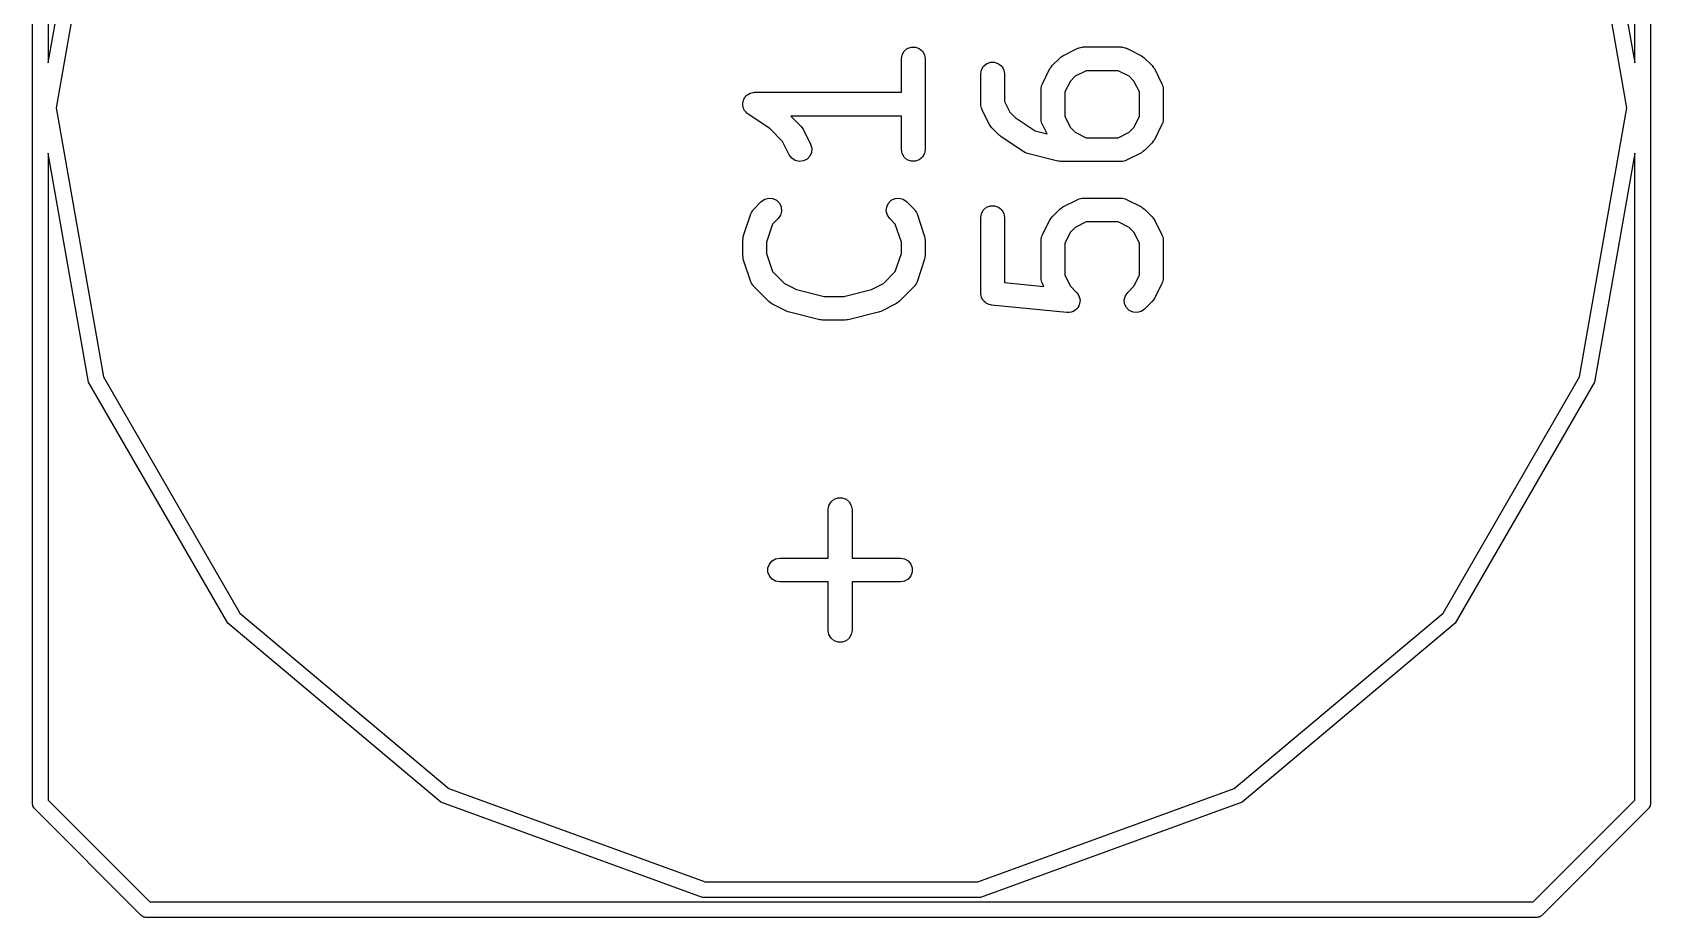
# Model space of a CAD drawing. Extents: x 1 to 57, y -99 to 45.
# Drawn here: x 34.9 to 45.1, y -59.6 to -54.02 of the extents above; entities that cross this region are included whole.
import ezdxf

# ---------------------------------------------------------------- set-up
doc = ezdxf.new("R2010")
doc.units = 0
doc.header["$MEASUREMENT"] = 0
doc.layers.add('BLACK', color=7, linetype='CONTINUOUS')

msp = doc.modelspace()

# ---------------------------------------------------------------- linework, layer by layer
at = {"layer": 'Black'}
for p, q in [((34.9, -58.88), (34.9, -49.45)), ((45.1, -49.45), (45.1, -58.88)), ((35, -49.5), (35, -54.2164)), ((45, -54.2164), (45, -49.5)), ((35, -54.2164), (35.2546, -52.7728)), ((35.3485, -52.807), (35.05, -54.5)), ((44.95, -54.5), (44.6515, -52.807)), ((44.7454, -52.7728), (45, -54.2164)), ((40.3819, -54.1648), (40.3949, -54.1423)), ((40.3949, -54.1423), (40.4149, -54.1255)), ((40.4149, -54.1255), (40.4394, -54.1166)), ((40.4394, -54.1166), (40.4654, -54.1166)), ((40.4654, -54.1166), (40.4899, -54.1255)), ((40.4899, -54.1255), (40.5098, -54.1423)), ((40.5098, -54.1423), (40.5229, -54.1648)), ((41.395, -54.171), (41.4903, -54.1234)), ((41.4903, -54.1234), (41.4944, -54.1222)), ((41.4944, -54.1222), (41.4982, -54.12)), ((41.4982, -54.12), (41.5068, -54.1185)), ((41.5068, -54.1185), (41.5152, -54.116)), ((41.5152, -54.116), (41.5196, -54.1162)), ((41.5196, -54.1162), (41.5238, -54.1155)), ((41.5238, -54.1155), (41.7619, -54.1155)), ((41.7619, -54.1155), (41.7662, -54.1162)), ((41.7662, -54.1162), (41.7705, -54.116)), ((41.7705, -54.116), (41.7789, -54.1185)), ((41.7789, -54.1185), (41.7876, -54.12)), ((41.7876, -54.12), (41.7913, -54.1222)), ((41.7913, -54.1222), (41.7954, -54.1234)), ((41.7954, -54.1234), (41.8907, -54.171)), ((40.3774, -54.1905), (40.3819, -54.1648)), ((40.3774, -54.4012), (40.3774, -54.1905)), ((40.5229, -54.1648), (40.5274, -54.1905)), ((40.5274, -54.1905), (40.5274, -54.7619)), ((40.8774, -54.2857), (40.8819, -54.2601)), ((40.8819, -54.2601), (40.8949, -54.2375)), ((40.8949, -54.2375), (40.9149, -54.2208)), ((40.9149, -54.2208), (40.9394, -54.2119)), ((40.9394, -54.2119), (40.9654, -54.2119)), ((40.9654, -54.2119), (40.9899, -54.2208)), ((40.9899, -54.2208), (41.0098, -54.2375)), ((41.0098, -54.2375), (41.0229, -54.2601)), ((41.0229, -54.2601), (41.0274, -54.2857)), ((41.2663, -54.3474), (41.3139, -54.2522)), ((41.3139, -54.2522), (41.321, -54.2425)), ((41.321, -54.2425), (41.3279, -54.2327)), ((41.3279, -54.2327), (41.3755, -54.1851)), ((41.3755, -54.1851), (41.3854, -54.1782)), ((41.3854, -54.1782), (41.395, -54.171)), ((41.8907, -54.171), (41.9003, -54.1782)), ((41.9003, -54.1782), (41.9102, -54.1851)), ((41.9102, -54.1851), (41.9578, -54.2327)), ((41.9578, -54.2327), (41.9647, -54.2425)), ((41.9647, -54.2425), (41.9718, -54.2522)), ((41.9718, -54.2522), (42.0195, -54.3474)), ((40.8774, -54.4762), (40.8774, -54.2857)), ((41.0274, -54.2857), (41.0274, -54.4585)), ((41.2588, -54.3724), (41.2613, -54.364)), ((41.2613, -54.364), (41.2629, -54.3553)), ((41.2629, -54.3553), (41.265, -54.3516)), ((41.265, -54.3516), (41.2663, -54.3474)), ((41.4426, -54.3301), (41.4083, -54.3987)), ((41.473, -54.2997), (41.4426, -54.3301)), ((41.5415, -54.2655), (41.473, -54.2997)), ((41.7442, -54.2655), (41.5415, -54.2655)), ((41.8127, -54.2997), (41.7442, -54.2655)), ((41.8431, -54.3301), (41.8127, -54.2997)), ((41.8774, -54.3987), (41.8431, -54.3301)), ((42.0195, -54.3474), (42.0207, -54.3516)), ((42.0207, -54.3516), (42.0229, -54.3553)), ((42.0229, -54.3553), (42.0244, -54.364)), ((42.0244, -54.364), (42.0269, -54.3724)), ((39.3775, -54.4714), (39.3785, -54.4673)), ((39.3785, -54.4632), (39.3816, -54.4548)), ((39.3785, -54.4673), (39.3785, -54.4632)), ((39.3816, -54.4548), (39.3837, -54.4461)), ((39.3837, -54.4461), (39.386, -54.4426)), ((39.386, -54.4426), (39.3874, -54.4387)), ((39.3874, -54.4387), (39.3932, -54.4318)), ((39.3932, -54.4318), (39.3981, -54.4244)), ((39.3981, -54.4244), (39.4015, -54.4219)), ((39.4015, -54.4219), (39.4042, -54.4187)), ((39.4042, -54.4187), (39.4119, -54.4143)), ((39.4119, -54.4143), (39.4191, -54.409)), ((39.4191, -54.409), (39.4231, -54.4078)), ((39.4231, -54.4078), (39.4267, -54.4057)), ((39.4267, -54.4057), (39.4355, -54.4042)), ((39.4355, -54.4042), (39.4441, -54.4016)), ((39.4441, -54.4016), (39.4483, -54.4019)), ((39.4483, -54.4019), (39.4524, -54.4012)), ((39.4524, -54.4012), (40.3774, -54.4012)), ((41.0274, -54.4585), (41.0616, -54.527)), ((41.2583, -54.381), (41.2591, -54.3767)), ((41.2583, -54.5714), (41.2583, -54.381)), ((41.2591, -54.3767), (41.2588, -54.3724)), ((41.4083, -54.3987), (41.4083, -54.5537)), ((41.8774, -54.5537), (41.8774, -54.3987)), ((42.0269, -54.3724), (42.0266, -54.3767)), ((42.0266, -54.3767), (42.0274, -54.381)), ((42.0274, -54.381), (42.0274, -54.5714)), ((35.05, -54.5), (35.3485, -56.193)), ((39.3785, -54.4803), (39.3775, -54.4714)), ((39.3785, -54.4892), (39.3785, -54.4803)), ((39.3799, -54.4931), (39.3785, -54.4892)), ((39.3804, -54.4973), (39.3799, -54.4931)), ((39.3844, -54.5053), (39.3804, -54.4973)), ((39.3874, -54.5137), (39.3844, -54.5053)), ((39.3901, -54.5169), (39.3874, -54.5137)), ((39.3919, -54.5206), (39.3901, -54.5169)), ((39.3984, -54.5268), (39.3919, -54.5206)), ((39.4042, -54.5336), (39.3984, -54.5268)), ((39.4078, -54.5357), (39.4042, -54.5336)), ((39.4108, -54.5386), (39.4078, -54.5357)), ((39.5475, -54.6297), (39.4108, -54.5386)), ((40.3774, -54.5512), (39.6811, -54.5512)), ((39.6811, -54.5512), (39.7435, -54.6136)), ((40.3774, -54.7619), (40.3774, -54.5512)), ((40.8781, -54.4804), (40.8774, -54.4762)), ((40.8779, -54.4848), (40.8781, -54.4804)), ((40.8804, -54.4932), (40.8779, -54.4848)), ((40.8819, -54.5018), (40.8804, -54.4932)), ((40.8841, -54.5056), (40.8819, -54.5018)), ((40.8853, -54.5097), (40.8841, -54.5056)), ((40.9329, -54.605), (40.8853, -54.5097)), ((41.0616, -54.527), (41.0954, -54.5608)), ((41.0954, -54.5608), (41.2213, -54.6447)), ((41.4083, -54.5537), (41.4426, -54.6222)), ((41.8431, -54.6222), (41.8774, -54.5537)), ((44.6515, -56.193), (44.95, -54.5)), ((39.6288, -54.7111), (39.5475, -54.6297)), ((39.7435, -54.6136), (39.7504, -54.6235)), ((39.7504, -54.6235), (39.7576, -54.6331)), ((39.7576, -54.6331), (39.8052, -54.7284)), ((40.9401, -54.6146), (40.9329, -54.605)), ((40.947, -54.6245), (40.9401, -54.6146)), ((40.9946, -54.6721), (40.947, -54.6245)), ((41.2213, -54.6447), (41.2954, -54.6632)), ((41.2591, -54.5757), (41.2583, -54.5714)), ((41.2588, -54.58), (41.2591, -54.5757)), ((41.2613, -54.5884), (41.2588, -54.58)), ((41.2629, -54.5971), (41.2613, -54.5884)), ((41.265, -54.6008), (41.2629, -54.5971)), ((41.2663, -54.605), (41.265, -54.6008)), ((41.2954, -54.6632), (41.2663, -54.605)), ((41.4426, -54.6222), (41.473, -54.6526)), ((41.473, -54.6526), (41.5415, -54.6869)), ((41.7442, -54.6869), (41.8127, -54.6526)), ((41.8127, -54.6526), (41.8431, -54.6222)), ((42.0195, -54.605), (41.9718, -54.7002)), ((42.0207, -54.6008), (42.0195, -54.605)), ((42.0229, -54.5971), (42.0207, -54.6008)), ((42.0244, -54.5884), (42.0229, -54.5971)), ((42.0269, -54.58), (42.0244, -54.5884)), ((42.0274, -54.5714), (42.0266, -54.5757)), ((42.0266, -54.5757), (42.0269, -54.58)), ((39.671, -54.7954), (39.6288, -54.7111)), ((39.8052, -54.7284), (39.8126, -54.7533)), ((39.8126, -54.7533), (39.811, -54.7793)), ((40.3819, -54.7876), (40.3774, -54.7619)), ((40.5274, -54.7619), (40.5229, -54.7876)), ((41.0007, -54.6763), (40.9946, -54.6721)), ((41.006, -54.6815), (41.0007, -54.6763)), ((41.1489, -54.7767), (41.006, -54.6815)), ((41.5415, -54.6869), (41.7442, -54.6869)), ((41.9102, -54.7673), (41.9003, -54.7742)), ((41.9578, -54.7197), (41.9102, -54.7673)), ((41.9647, -54.7099), (41.9578, -54.7197)), ((41.9718, -54.7002), (41.9647, -54.7099)), ((35.2546, -56.2272), (35, -54.7836)), ((35, -54.7836), (35, -58.8593)), ((39.6865, -54.8164), (39.671, -54.7954)), ((39.7083, -54.8307), (39.6865, -54.8164)), ((39.7336, -54.8368), (39.7083, -54.8307)), ((39.7595, -54.8338), (39.7336, -54.8368)), ((39.7828, -54.8221), (39.7595, -54.8338)), ((39.8007, -54.8032), (39.7828, -54.8221)), ((39.811, -54.7793), (39.8007, -54.8032)), ((40.3949, -54.8101), (40.3819, -54.7876)), ((40.4149, -54.8269), (40.3949, -54.8101)), ((40.4394, -54.8358), (40.4149, -54.8269)), ((40.4654, -54.8358), (40.4394, -54.8358)), ((40.4899, -54.8269), (40.4654, -54.8358)), ((40.5098, -54.8101), (40.4899, -54.8269)), ((40.5229, -54.7876), (40.5098, -54.8101)), ((41.1606, -54.7818), (41.1489, -54.7767)), ((41.1723, -54.787), (41.1606, -54.7818)), ((41.3628, -54.8347), (41.1723, -54.787)), ((41.3719, -54.8353), (41.3628, -54.8347)), ((41.381, -54.8369), (41.3719, -54.8353)), ((41.7619, -54.8369), (41.381, -54.8369)), ((41.7662, -54.8362), (41.7619, -54.8369)), ((41.7705, -54.8364), (41.7662, -54.8362)), ((41.7789, -54.8339), (41.7705, -54.8364)), ((41.7876, -54.8324), (41.7789, -54.8339)), ((41.7913, -54.8302), (41.7876, -54.8324)), ((41.7954, -54.829), (41.7913, -54.8302)), ((41.8907, -54.7814), (41.7954, -54.829)), ((41.9003, -54.7742), (41.8907, -54.7814)), ((45, -54.7836), (44.7454, -56.2272)), ((45, -58.8593), (45, -54.7836)), ((39.4946, -55.0898), (39.5159, -55.0749)), ((39.5159, -55.0749), (39.5411, -55.0681)), ((39.5411, -55.0681), (39.567, -55.0704)), ((39.567, -55.0704), (39.5906, -55.0814)), ((40.3141, -55.0814), (40.3377, -55.0704)), ((40.3377, -55.0704), (40.3637, -55.0681)), ((40.3637, -55.0681), (40.3888, -55.0749)), ((40.3888, -55.0749), (40.4102, -55.0898)), ((41.395, -55.1234), (41.4903, -55.0758)), ((41.4903, -55.0758), (41.4944, -55.0745)), ((41.4944, -55.0745), (41.4982, -55.0724)), ((41.4982, -55.0724), (41.5068, -55.0709)), ((41.5068, -55.0709), (41.5152, -55.0683)), ((41.5152, -55.0683), (41.5196, -55.0686)), ((41.5196, -55.0686), (41.5238, -55.0679)), ((41.5238, -55.0679), (41.7619, -55.0679)), ((41.7619, -55.0679), (41.7662, -55.0686)), ((41.7662, -55.0686), (41.7705, -55.0683)), ((41.7705, -55.0683), (41.7789, -55.0709)), ((41.7789, -55.0709), (41.7876, -55.0724)), ((41.7876, -55.0724), (41.7913, -55.0745)), ((41.7913, -55.0745), (41.7954, -55.0758)), ((41.7954, -55.0758), (41.8907, -55.1234)), ((39.3812, -55.3096), (39.4288, -55.1668)), ((39.4288, -55.1668), (39.4309, -55.163)), ((39.4309, -55.163), (39.432, -55.1588)), ((39.432, -55.1588), (39.4371, -55.1516)), ((39.4371, -55.1516), (39.4413, -55.1439)), ((39.4413, -55.1439), (39.4445, -55.141)), ((39.4445, -55.141), (39.447, -55.1374)), ((39.447, -55.1374), (39.4946, -55.0898)), ((39.5906, -55.0814), (39.6091, -55.0998)), ((39.6156, -55.1746), (39.6007, -55.1959)), ((39.6091, -55.0998), (39.6201, -55.1234)), ((39.6223, -55.1494), (39.6156, -55.1746)), ((39.6201, -55.1234), (39.6223, -55.1494)), ((40.2824, -55.1494), (40.2847, -55.1234)), ((40.2892, -55.1746), (40.2824, -55.1494)), ((40.2847, -55.1234), (40.2957, -55.0998)), ((40.3041, -55.1959), (40.2892, -55.1746)), ((40.2957, -55.0998), (40.3141, -55.0814)), ((40.4102, -55.0898), (40.4578, -55.1374)), ((40.4578, -55.1374), (40.4603, -55.141)), ((40.4603, -55.141), (40.4635, -55.1439)), ((40.4635, -55.1439), (40.4677, -55.1516)), ((40.4677, -55.1516), (40.4727, -55.1588)), ((40.4727, -55.1588), (40.4739, -55.163)), ((40.4739, -55.163), (40.4759, -55.1668)), ((40.4759, -55.1668), (40.5235, -55.3096)), ((40.8774, -55.1905), (40.8819, -55.1648)), ((40.8819, -55.1648), (40.8949, -55.1423)), ((40.8949, -55.1423), (40.9149, -55.1255)), ((40.9149, -55.1255), (40.9394, -55.1166)), ((40.9394, -55.1166), (40.9654, -55.1166)), ((40.9654, -55.1166), (40.9899, -55.1255)), ((40.9899, -55.1255), (41.0098, -55.1423)), ((41.0098, -55.1423), (41.0229, -55.1648)), ((41.0229, -55.1648), (41.0274, -55.1905)), ((41.3279, -55.1851), (41.3755, -55.1374)), ((41.3755, -55.1374), (41.3854, -55.1306)), ((41.3854, -55.1306), (41.395, -55.1234)), ((41.8907, -55.1234), (41.9003, -55.1306)), ((41.9003, -55.1306), (41.9102, -55.1374)), ((41.9102, -55.1374), (41.9578, -55.1851)), ((39.5656, -55.231), (39.5274, -55.3455)), ((39.6007, -55.1959), (39.5656, -55.231)), ((40.3392, -55.231), (40.3041, -55.1959)), ((40.3774, -55.3455), (40.3392, -55.231)), ((40.8774, -55.6667), (40.8774, -55.1905)), ((41.0274, -55.1905), (41.0274, -55.5988)), ((41.2663, -55.2998), (41.3139, -55.2046)), ((41.3139, -55.2046), (41.321, -55.1949)), ((41.321, -55.1949), (41.3279, -55.1851)), ((41.4426, -55.2825), (41.4083, -55.351)), ((41.473, -55.2521), (41.4426, -55.2825)), ((41.5415, -55.2179), (41.473, -55.2521)), ((41.7442, -55.2179), (41.5415, -55.2179)), ((41.8127, -55.2521), (41.7442, -55.2179)), ((41.8431, -55.2825), (41.8127, -55.2521)), ((41.8774, -55.351), (41.8431, -55.2825)), ((41.9578, -55.1851), (41.9647, -55.1949)), ((41.9647, -55.1949), (41.9718, -55.2046)), ((41.9718, -55.2046), (42.0195, -55.2998)), ((39.3774, -55.3333), (39.3795, -55.3215)), ((39.3774, -55.4286), (39.3774, -55.3333)), ((39.3795, -55.3215), (39.3812, -55.3096)), ((39.5274, -55.3455), (39.5274, -55.4164)), ((40.3774, -55.4164), (40.3774, -55.3455)), ((40.5235, -55.3096), (40.5253, -55.3215)), ((40.5253, -55.3215), (40.5274, -55.3333)), ((40.5274, -55.3333), (40.5274, -55.4286)), ((41.2583, -55.3333), (41.2591, -55.3291)), ((41.2583, -55.5714), (41.2583, -55.3333)), ((41.2588, -55.3248), (41.2613, -55.3163)), ((41.2591, -55.3291), (41.2588, -55.3248)), ((41.2613, -55.3163), (41.2629, -55.3077)), ((41.2629, -55.3077), (41.265, -55.3039)), ((41.265, -55.3039), (41.2663, -55.2998)), ((41.4083, -55.351), (41.4083, -55.5537)), ((41.8774, -55.5537), (41.8774, -55.351)), ((42.0195, -55.2998), (42.0207, -55.3039)), ((42.0207, -55.3039), (42.0229, -55.3077)), ((42.0229, -55.3077), (42.0244, -55.3163)), ((42.0244, -55.3163), (42.0269, -55.3248)), ((42.0269, -55.3248), (42.0266, -55.3291)), ((42.0266, -55.3291), (42.0274, -55.3333)), ((42.0274, -55.3333), (42.0274, -55.5714)), ((39.3795, -55.4404), (39.3774, -55.4286)), ((39.3812, -55.4523), (39.3795, -55.4404)), ((39.4288, -55.5951), (39.3812, -55.4523)), ((39.5274, -55.4164), (39.5656, -55.5309)), ((40.3392, -55.5309), (40.3774, -55.4164)), ((40.5235, -55.4523), (40.4759, -55.5951)), ((40.5253, -55.4404), (40.5235, -55.4523)), ((40.5274, -55.4286), (40.5253, -55.4404)), ((39.5656, -55.5309), (39.6397, -55.605)), ((40.2651, -55.605), (40.3392, -55.5309)), ((41.2591, -55.5757), (41.2583, -55.5714)), ((41.2588, -55.58), (41.2591, -55.5757)), ((41.2613, -55.5884), (41.2588, -55.58)), ((41.2629, -55.5971), (41.2613, -55.5884)), ((41.4083, -55.5537), (41.4426, -55.6222)), ((41.8431, -55.6222), (41.8774, -55.5537)), ((42.0244, -55.5884), (42.0229, -55.5971)), ((42.0269, -55.58), (42.0244, -55.5884)), ((42.0274, -55.5714), (42.0266, -55.5757)), ((42.0266, -55.5757), (42.0269, -55.58)), ((39.4309, -55.5989), (39.4288, -55.5951)), ((39.432, -55.6031), (39.4309, -55.5989)), ((39.4371, -55.6103), (39.432, -55.6031)), ((39.4413, -55.6181), (39.4371, -55.6103)), ((39.4445, -55.6209), (39.4413, -55.6181)), ((39.447, -55.6245), (39.4445, -55.6209)), ((39.5422, -55.7197), (39.447, -55.6245)), ((39.6397, -55.605), (39.7167, -55.6435)), ((39.7167, -55.6435), (39.8902, -55.6869)), ((39.8902, -55.6869), (40.0146, -55.6869)), ((40.0146, -55.6869), (40.1881, -55.6435)), ((40.1881, -55.6435), (40.2651, -55.605)), ((40.4578, -55.6245), (40.3626, -55.7197)), ((40.4603, -55.6209), (40.4578, -55.6245)), ((40.4635, -55.6181), (40.4603, -55.6209)), ((40.4677, -55.6103), (40.4635, -55.6181)), ((40.4727, -55.6031), (40.4677, -55.6103)), ((40.4739, -55.5989), (40.4727, -55.6031)), ((40.4759, -55.5951), (40.4739, -55.5989)), ((40.8779, -55.6695), (40.8774, -55.6667)), ((40.8776, -55.6723), (40.8779, -55.6695)), ((40.8801, -55.6822), (40.8776, -55.6723)), ((40.8819, -55.6923), (40.8801, -55.6822)), ((41.0274, -55.5988), (41.2756, -55.6236)), ((41.265, -55.6008), (41.2629, -55.5971)), ((41.2663, -55.605), (41.265, -55.6008)), ((41.2756, -55.6236), (41.2663, -55.605)), ((41.4426, -55.6222), (41.4816, -55.6613)), ((41.4816, -55.6613), (41.4819, -55.6616)), ((41.4819, -55.6616), (41.4823, -55.6619)), ((41.4823, -55.6619), (41.4893, -55.6723)), ((41.4893, -55.6723), (41.4965, -55.6826)), ((41.4965, -55.6826), (41.4967, -55.683)), ((41.4967, -55.683), (41.4969, -55.6834)), ((41.4969, -55.6834), (41.5, -55.6956)), ((41.7824, -55.7077), (41.7892, -55.6826)), ((41.7892, -55.6826), (41.8041, -55.6613)), ((41.8041, -55.6613), (41.8431, -55.6222)), ((42.0195, -55.605), (41.9718, -55.7002)), ((42.0207, -55.6008), (42.0195, -55.605)), ((42.0229, -55.5971), (42.0207, -55.6008)), ((39.5521, -55.7266), (39.5422, -55.7197)), ((39.5617, -55.7337), (39.5521, -55.7266)), ((39.6569, -55.7814), (39.5617, -55.7337)), ((39.6648, -55.7837), (39.6569, -55.7814)), ((39.6723, -55.787), (39.6648, -55.7837)), ((39.8628, -55.8347), (39.6723, -55.787)), ((40.2325, -55.787), (40.042, -55.8347)), ((40.24, -55.7837), (40.2325, -55.787)), ((40.2478, -55.7814), (40.24, -55.7837)), ((40.3431, -55.7337), (40.2478, -55.7814)), ((40.3527, -55.7266), (40.3431, -55.7337)), ((40.3626, -55.7197), (40.3527, -55.7266)), ((40.8833, -55.6948), (40.8819, -55.6923)), ((40.884, -55.6975), (40.8833, -55.6948)), ((40.8898, -55.706), (40.884, -55.6975)), ((40.8949, -55.7149), (40.8898, -55.706)), ((40.8971, -55.7167), (40.8949, -55.7149)), ((40.8987, -55.719), (40.8971, -55.7167)), ((40.907, -55.725), (40.8987, -55.719)), ((40.9149, -55.7316), (40.907, -55.725)), ((40.9175, -55.7326), (40.9149, -55.7316)), ((40.9198, -55.7342), (40.9175, -55.7326)), ((40.9297, -55.737), (40.9198, -55.7342)), ((40.9394, -55.7405), (40.9297, -55.737)), ((40.9422, -55.7405), (40.9394, -55.7405)), ((40.9449, -55.7413), (40.9422, -55.7405)), ((41.4211, -55.7889), (40.9449, -55.7413)), ((41.4216, -55.7889), (41.4211, -55.7889)), ((41.422, -55.789), (41.4216, -55.7889)), ((41.4345, -55.7879), (41.422, -55.789)), ((41.4471, -55.787), (41.4345, -55.7879)), ((41.4475, -55.7868), (41.4471, -55.787)), ((41.448, -55.7867), (41.4475, -55.7868)), ((41.4594, -55.7814), (41.448, -55.7867)), ((41.4708, -55.7763), (41.4594, -55.7814)), ((41.4712, -55.7759), (41.4708, -55.7763)), ((41.4716, -55.7757), (41.4712, -55.7759)), ((41.4805, -55.7668), (41.4716, -55.7757)), ((41.4895, -55.7581), (41.4805, -55.7668)), ((41.4897, -55.7576), (41.4895, -55.7581)), ((41.49, -55.7573), (41.4897, -55.7576)), ((41.4953, -55.7459), (41.49, -55.7573)), ((41.5008, -55.7346), (41.4953, -55.7459)), ((41.5, -55.6956), (41.5033, -55.7077)), ((41.501, -55.7337), (41.5008, -55.7341)), ((41.5008, -55.7341), (41.5008, -55.7346)), ((41.5021, -55.7212), (41.501, -55.7337)), ((41.5034, -55.7087), (41.5021, -55.7212)), ((41.5033, -55.7077), (41.5032, -55.7082)), ((41.5032, -55.7082), (41.5034, -55.7087)), ((41.7847, -55.7337), (41.7824, -55.7077)), ((41.7957, -55.7573), (41.7847, -55.7337)), ((41.8141, -55.7757), (41.7957, -55.7573)), ((41.8377, -55.7867), (41.8141, -55.7757)), ((41.8637, -55.789), (41.8377, -55.7867)), ((41.8888, -55.7823), (41.8637, -55.789)), ((41.9102, -55.7673), (41.8888, -55.7823)), ((41.9578, -55.7197), (41.9102, -55.7673)), ((41.9647, -55.7099), (41.9578, -55.7197)), ((41.9718, -55.7002), (41.9647, -55.7099)), ((39.8719, -55.8353), (39.8628, -55.8347)), ((39.881, -55.8369), (39.8719, -55.8353)), ((40.0238, -55.8369), (39.881, -55.8369)), ((40.0328, -55.8353), (40.0238, -55.8369)), ((40.042, -55.8347), (40.0328, -55.8353)), ((35.3485, -56.193), (36.2081, -57.6818)), ((43.7919, -57.6818), (44.6515, -56.193)), ((36.1315, -57.7461), (35.2546, -56.2272)), ((44.7454, -56.2272), (43.8685, -57.7461)), ((39.9164, -57.029), (39.921, -57.0034)), ((39.921, -57.0034), (39.934, -56.9808)), ((39.934, -56.9808), (39.9539, -56.9641)), ((39.9539, -56.9641), (39.9784, -56.9552)), ((39.9784, -56.9552), (40.0045, -56.9552)), ((40.0045, -56.9552), (40.0289, -56.9641)), ((40.0289, -56.9641), (40.0489, -56.9808)), ((40.0489, -56.9808), (40.0619, -57.0034)), ((40.0619, -57.0034), (40.0664, -57.029)), ((39.9164, -57.335), (39.9164, -57.029)), ((40.0664, -57.029), (40.0664, -57.335)), ((39.5366, -57.397), (39.5455, -57.3725)), ((39.5366, -57.423), (39.5366, -57.397)), ((39.5455, -57.4475), (39.5366, -57.423)), ((39.5455, -57.3725), (39.5623, -57.3525)), ((39.5623, -57.3525), (39.5848, -57.3395)), ((39.5848, -57.3395), (39.6105, -57.335)), ((39.6105, -57.335), (39.9164, -57.335)), ((40.0664, -57.335), (40.3724, -57.335)), ((40.3724, -57.335), (40.398, -57.3395)), ((40.398, -57.3395), (40.4206, -57.3525)), ((40.4206, -57.3525), (40.4373, -57.3725)), ((40.4373, -57.3725), (40.4462, -57.397)), ((40.4462, -57.423), (40.4373, -57.4475)), ((40.4462, -57.397), (40.4462, -57.423)), ((39.5623, -57.4675), (39.5455, -57.4475)), ((39.5848, -57.4805), (39.5623, -57.4675)), ((39.6105, -57.485), (39.5848, -57.4805)), ((39.9164, -57.485), (39.6105, -57.485)), ((39.9164, -57.791), (39.9164, -57.485)), ((40.3724, -57.485), (40.0664, -57.485)), ((40.0664, -57.485), (40.0664, -57.791)), ((40.398, -57.4805), (40.3724, -57.485)), ((40.4206, -57.4675), (40.398, -57.4805)), ((40.4373, -57.4475), (40.4206, -57.4675)), ((36.2081, -57.6818), (37.525, -58.7868)), ((42.475, -58.7868), (43.7919, -57.6818)), ((37.475, -58.8734), (36.1315, -57.7461)), ((39.921, -57.8166), (39.9164, -57.791)), ((39.934, -57.8392), (39.921, -57.8166)), ((40.0619, -57.8166), (40.0489, -57.8392)), ((40.0664, -57.791), (40.0619, -57.8166)), ((43.8685, -57.7461), (42.525, -58.8734)), ((39.9539, -57.8559), (39.934, -57.8392)), ((39.9784, -57.8648), (39.9539, -57.8559)), ((40.0045, -57.8648), (39.9784, -57.8648)), ((40.0289, -57.8559), (40.0045, -57.8648)), ((40.0489, -57.8392), (40.0289, -57.8559)), ((37.525, -58.7868), (39.1404, -59.3748)), ((40.8596, -59.3748), (42.475, -58.7868)), ((34.9004, -58.8822), (34.9, -58.88)), ((34.9002, -58.8844), (34.9004, -58.8822)), ((34.9019, -58.8907), (34.9002, -58.8844)), ((34.903, -58.8971), (34.9019, -58.8907)), ((34.9041, -58.899), (34.903, -58.8971)), ((34.9047, -58.9011), (34.9041, -58.899)), ((34.9084, -58.9065), (34.9047, -58.9011)), ((34.9117, -58.9121), (34.9084, -58.9065)), ((34.9134, -58.9136), (34.9117, -58.9121)), ((34.9146, -58.9154), (34.9134, -58.9136)), ((35.5846, -59.5854), (34.9146, -58.9154)), ((35, -58.8593), (35.6407, -59.5)), ((39.1231, -59.4733), (37.475, -58.8734)), ((42.525, -58.8734), (40.8769, -59.4733)), ((44.3593, -59.5), (45, -58.8593)), ((45.0854, -58.9154), (44.4154, -59.5854)), ((45.0866, -58.9136), (45.0854, -58.9154)), ((45.0883, -58.9121), (45.0866, -58.9136)), ((45.0916, -58.9065), (45.0883, -58.9121)), ((45.0953, -58.9011), (45.0916, -58.9065)), ((45.0959, -58.899), (45.0953, -58.9011)), ((45.097, -58.8971), (45.0959, -58.899)), ((45.0981, -58.8907), (45.097, -58.8971)), ((45.0998, -58.8844), (45.0981, -58.8907)), ((45.1, -58.88), (45.0996, -58.8822)), ((45.0996, -58.8822), (45.0998, -58.8844)), ((39.1404, -59.3748), (40.8596, -59.3748)), ((35.6407, -59.5), (44.3593, -59.5)), ((40.8769, -59.4733), (39.1231, -59.4733)), ((35.5864, -59.5866), (35.5846, -59.5854)), ((35.5879, -59.5883), (35.5864, -59.5866)), ((35.5935, -59.5916), (35.5879, -59.5883)), ((35.5989, -59.5953), (35.5935, -59.5916)), ((35.601, -59.5959), (35.5989, -59.5953)), ((35.6029, -59.597), (35.601, -59.5959)), ((35.6093, -59.5981), (35.6029, -59.597)), ((35.6156, -59.5998), (35.6093, -59.5981)), ((35.6178, -59.5996), (35.6156, -59.5998)), ((35.62, -59.6), (35.6178, -59.5996)), ((44.38, -59.6), (35.62, -59.6)), ((44.3822, -59.5996), (44.38, -59.6)), ((44.3844, -59.5998), (44.3822, -59.5996)), ((44.3907, -59.5981), (44.3844, -59.5998)), ((44.3971, -59.597), (44.3907, -59.5981)), ((44.399, -59.5959), (44.3971, -59.597)), ((44.4011, -59.5953), (44.399, -59.5959)), ((44.4065, -59.5916), (44.4011, -59.5953)), ((44.4121, -59.5883), (44.4065, -59.5916)), ((44.4136, -59.5866), (44.4121, -59.5883)), ((44.4154, -59.5854), (44.4136, -59.5866))]:
    msp.add_line(p, q, dxfattribs=at)

doc.saveas('drawing.dxf')
